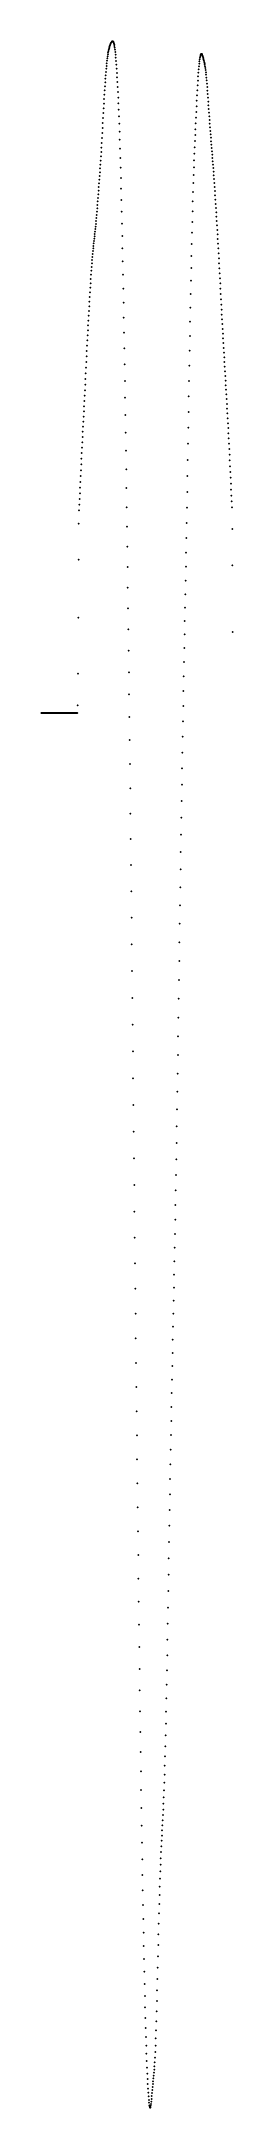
# Model space of a CAD drawing. Header units: metres. Extents: x 0 to 360, y -2615 to 1260.
import ezdxf

# ---------------------------------------------------------------- set-up
doc = ezdxf.new("R2010")
doc.units = ezdxf.units.M

msp = doc.modelspace()

# ---------------------------------------------------------------- linework, layer by layer
for p in [(126, 1240.9), (126.5, 1243.3), (127, 1245.5), (127.5, 1247.4), (128, 1249.2), (128.5, 1250.8), (129, 1252.3), (129.5, 1253.8), (130, 1255.1), (130.5, 1256.2), (131, 1257.2), (131.5, 1258), (132, 1258.7), (132.5, 1259.2), (133, 1259.5), (133.5, 1259.7), (134, 1259.7), (134.5, 1259.5), (135, 1258.9), (135.5, 1258.1), (136, 1257), (136.5, 1255.4), (137, 1253.4), (137.5, 1250.8), (138, 1247.6), (138.5, 1243.9), (121.5, 1202.3), (122, 1208.2), (122.5, 1213.6), (123, 1218.7), (123.5, 1223.4), (124, 1227.7), (124.5, 1231.6), (125, 1235.1), (125.5, 1238.2), (139, 1239.5), (139.5, 1234.5), (140, 1228.8), (140.5, 1222.6), (141, 1215.8), (141.5, 1208.4), (295, 1201.1), (295.5, 1207.5), (296, 1213.1), (296.5, 1218), (297, 1222.2), (297.5, 1225.8), (298, 1228.9), (298.5, 1231.4), (299, 1233.3), (299.5, 1234.8), (300, 1235.7), (300.5, 1236.1), (301, 1236.1), (301.5, 1235.7), (302, 1234.8), (302.5, 1233.6), (303, 1232.1), (303.5, 1230.5), (304, 1228.7), (304.5, 1226.8), (305, 1224.9), (305.5, 1222.8), (306, 1220.6), (306.5, 1218.3), (307, 1215.8), (307.5, 1213), (308, 1209.7), (308.5, 1206), (309, 1201.8), (119, 1167.7), (119.5, 1175.3), (120, 1182.6), (120.5, 1189.5), (121, 1196.1), (142, 1200.6), (142.5, 1192.3), (143, 1183.6), (143.5, 1174.4), (144, 1164.6), (293, 1168.1), (293.5, 1177.4), (294, 1186.1), (294.5, 1194), (309.5, 1197), (310, 1191.9), (310.5, 1186.3), (311, 1180.3), (311.5, 1174), (312, 1167.5), (116.5, 1125.1), (117, 1134.1), (117.5, 1143), (118, 1151.6), (118.5, 1159.8), (144.5, 1154.3), (145, 1143.3), (145.5, 1131.5), (291, 1127.3), (291.5, 1137.9), (292, 1148.2), (292.5, 1158.4), (312.5, 1160.7), (313, 1153.8), (313.5, 1146.8), (314, 1139.8), (314.5, 1132.8), (315, 1125.8), (114.5, 1087.6), (115, 1097), (115.5, 1106.4), (116, 1115.8), (146, 1118.8), (146.5, 1105.2), (147, 1090.6), (289.5, 1094.8), (290, 1105.8), (290.5, 1116.6), (315.5, 1118.9), (316, 1112), (316.5, 1105.2), (317, 1098.4), (317.5, 1091.8), (318, 1085.3), (112.5, 1052.1), (113, 1060.5), (113.5, 1069.2), (114, 1078.3), (147.5, 1075.1), (148, 1058.6), (287.5, 1049.2), (288, 1061.1), (288.5, 1072.6), (289, 1083.8), (318.5, 1078.8), (319, 1072.4), (319.5, 1066.1), (320, 1059.9), (320.5, 1053.7), (321, 1047.5), (110, 1014.1), (110.5, 1021.3), (111, 1028.6), (111.5, 1036.2), (112, 1044), (148.5, 1041.1), (149, 1022.7), (286, 1009.2), (286.5, 1023.5), (287, 1036.7), (321.5, 1041.2), (322, 1034.9), (322.5, 1028.4), (323, 1021.9), (323.5, 1015.2), (324, 1008.3), (107, 972.8), (107.5, 979.6), (108, 986.4), (108.5, 993.2), (109, 1000.1), (109.5, 1007), (149.5, 1003.4), (150, 983.2), (285, 977.2), (285.5, 993.8), (324.5, 1001.4), (325, 994.2), (325.5, 986.8), (326, 979.1), (326.5, 971.1), (104, 934), (104.5, 940.1), (105, 946.3), (105.5, 952.8), (106, 959.4), (106.5, 966), (150.5, 962.2), (151, 940.4), (284, 940.8), (284.5, 959.5), (327, 963), (327.5, 954.9), (328, 946.9), (328.5, 938.9), (329, 930.9), (100, 893.9), (100.5, 898.4), (101, 902.9), (101.5, 907.6), (102, 912.4), (102.5, 917.4), (103, 922.7), (103.5, 928.2), (151.5, 918), (152, 895), (283, 900.7), (283.5, 921.2), (329.5, 922.7), (330, 914.5), (330.5, 906.1), (331, 897.6), (96, 855.6), (96.5, 861.2), (97, 866.5), (97.5, 871.4), (98, 876.2), (98.5, 880.7), (99, 885.2), (99.5, 889.5), (152.5, 871.4), (282, 857.4), (282.5, 879.5), (331.5, 889), (332, 880.4), (332.5, 871.4), (333, 862.2), (333.5, 852.7), (93, 814.2), (93.5, 822), (94, 829.5), (94.5, 836.6), (95, 843.3), (95.5, 849.7), (153, 847.1), (153.5, 822), (281.5, 834.5), (334, 843.4), (334.5, 834.1), (335, 824.9), (335.5, 815.5), (91, 780.3), (91.5, 789), (92, 797.6), (92.5, 806), (154, 796.1), (280.5, 786.1), (281, 810.7), (336, 805.9), (336.5, 796), (337, 785.9), (337.5, 775.9), (88.5, 736.2), (89, 745.1), (89.5, 754), (90, 762.8), (90.5, 771.5), (154.5, 769.4), (155, 741.7), (280, 760.6), (338, 766.2), (338.5, 756.8), (339, 747.5), (339.5, 738.4), (86.5, 699.1), (87, 708.7), (87.5, 718), (88, 727.2), (155.5, 713.2), (279, 707.2), (279.5, 734.2), (340, 729.4), (340.5, 720.4), (341, 711.5), (341.5, 702.6), (85, 669), (85.5, 679.3), (86, 689.3), (156, 683.9), (278.5, 679.5), (342, 693.8), (342.5, 685), (343, 676.2), (343.5, 667.3), (83, 626.6), (83.5, 637.3), (84, 648), (84.5, 658.6), (156.5, 653.8), (157, 622.9), (277.5, 623), (278, 651.4), (344, 658.5), (344.5, 649.7), (345, 640.9), (345.5, 632.2), (346, 623.6), (81, 585.3), (81.5, 595.3), (82, 605.6), (82.5, 616), (157.5, 591.3), (277, 594.1), (346.5, 614.9), (347, 606.3), (347.5, 597.6), (348, 588.8), (79, 546.7), (79.5, 556.2), (80, 565.8), (80.5, 575.5), (158, 558.9), (276.5, 564.9), (348.5, 579.9), (349, 571), (349.5, 562), (350, 552.9), (350.5, 543.7), (77, 508), (77.5, 517.9), (78, 527.6), (78.5, 537.1), (158.5, 525.8), (275.5, 505.2), (276, 535.2), (351, 534.4), (351.5, 524.9), (352, 515.2), (352.5, 505.3), (75, 466.5), (75.5, 477.2), (76, 487.7), (76.5, 498), (159, 492), (275, 475), (353, 495.1), (353.5, 484.6), (354, 473.9), (73.5, 433.7), (74, 444.6), (74.5, 455.6), (159.5, 457.4), (274.5, 444.8), (354.5, 463.1), (355, 452.2), (355.5, 441.3), (356, 430.3), (71.5, 390.8), (72, 401.4), (72.5, 412.1), (73, 422.8), (160, 422.2), (274, 414.9), (356.5, 419.2), (357, 408.1), (357.5, 396.9), (70.5, 355.3), (71, 380.3), (160.5, 386.2), (161, 349.5), (273, 356.6), (273.5, 385.5), (358, 385.7), (161.5, 312), (272.5, 328.5), (358.5, 345.1), (70, 287.8), (162, 273.9), (271.5, 274.5), (272, 301.1), (359, 277), (162.5, 235.4), (271, 248.6), (163, 196.4), (270, 198), (270.5, 223.1), (69.5, 179.3), (163.5, 157), (269.5, 173), (164, 117.2), (268.5, 122.2), (269, 147.8), (359.5, 152.2), (268, 96), (69, 73.9), (164.5, 76.7), (267, 41.6), (267.5, 69.1), (2.5, 0), (3, 0), (3.5, 0), (4, 0), (5.5, 0), (6, 0), (7.5, 0), (8, 0), (8.5, 0), (10, 0), (10.5, 0), (11, 0), (12, 0), (12.5, 0), (13, 0), (14.5, 0), (15, 0), (15.5, 0), (17, 0), (17.5, 0), (18, 0), (18.5, 0), (19, 0), (20.5, 0), (21, 0), (22.5, 0), (23, 0), (23.5, 0), (24, 0), (24.5, 0), (26.5, 0), (27, 0), (27.5, 0), (28.5, 0), (29, 0), (29.5, 0), (31, 0), (31.5, 0), (32, 0), (32.5, 0), (33, 0), (33.5, 0), (35, 0), (35.5, 0), (36, 0), (36.5, 0), (37, 0), (37.5, 0), (39.5, 0), (40, 0), (40.5, 0), (41, 0), (43, 0), (43.5, 0), (44, 0), (44.5, 0), (46.5, 0), (47, 0), (48.5, 0), (49, 0), (49.5, 0), (51.5, 0), (52, 0), (52.5, 0), (54, 0), (54.5, 0), (56, 0), (56.5, 0), (57, 0), (59, 0), (59.5, 0), (60, 0), (61, 0), (61.5, 0), (63.5, 0), (64, 0), (64.5, 0), (65.5, 0), (66, 0), (66.5, 0), (68.5, 14.7), (165, 35.3), (266.5, 13.5), (0, 0), (0.5, 0), (1, 0), (1.5, 0), (2, 0), (4.5, 0), (5, 0), (6.5, 0), (7, 0), (9, 0), (9.5, 0), (11.5, 0), (13.5, 0), (14, 0), (16, 0), (16.5, 0), (19.5, 0), (20, 0), (21.5, 0), (22, 0), (25, 0), (25.5, 0), (26, 0), (28, 0), (30, 0), (30.5, 0), (34, 0), (34.5, 0), (38, 0), (38.5, 0), (39, 0), (41.5, 0), (42, 0), (42.5, 0), (45, 0), (45.5, 0), (46, 0), (47.5, 0), (48, 0), (50, 0), (50.5, 0), (51, 0), (53, 0), (53.5, 0), (55, 0), (55.5, 0), (57.5, 0), (58, 0), (58.5, 0), (60.5, 0), (62, 0), (62.5, 0), (63, 0), (65, 0), (67, 0), (67.5, 0), (68, 0), (165.5, -7), (266, -15.1), (166, -50.4), (265, -73.8), (265.5, -44.2), (166.5, -95.1), (264.5, -103.7), (167, -141.1), (264, -134.1), (167.5, -188.2), (263.5, -164.9), (262.5, -228), (263, -196.2), (168, -236), (262, -260.2), (168.5, -284.6), (261.5, -293.1), (169, -333.8), (261, -326.5), (169.5, -383.5), (260.5, -360.5), (260, -394.9), (170, -433.5), (259, -464.8), (259.5, -429.7), (170.5, -483.7), (258.5, -500.1), (171, -533.9), (258, -535.4), (257.5, -570.9), (171.5, -584.1), (257, -606.2), (172, -634.3), (256.5, -641.2), (172.5, -684.5), (256, -675.7), (173, -734.7), (255.5, -709.6), (254.5, -774.7), (255, -742.6), (173.5, -784.9), (254, -805.9), (174, -835), (253.5, -836.3), (174.5, -884.9), (253, -865.8), (252, -922.5), (252.5, -894.5), (175, -934.5), (251.5, -949.8), (175.5, -983.3), (250.5, -1002.2), (251, -976.3), (176, -1031.4), (250, -1027.6), (176.5, -1078.8), (249, -1077.3), (249.5, -1052.6), (248.5, -1101.8), (177, -1125.7), (247.5, -1150.6), (248, -1126.2), (177.5, -1172.2), (246.5, -1199.5), (247, -1175), (178, -1218.2), (246, -1224.3), (178.5, -1263.8), (245, -1275), (245.5, -1249.5), (179, -1309.1), (244.5, -1300.9), (179.5, -1354.2), (243.5, -1353.7), (244, -1327.1), (243, -1380.7), (180, -1399.3), (242.5, -1408.2), (180.5, -1444.4), (241.5, -1464.9), (242, -1436.3), (181, -1489.4), (241, -1494.1), (181.5, -1534.2), (240.5, -1523.8), (182, -1578.7), (239.5, -1584.6), (240, -1554), (182.5, -1622.7), (239, -1615.4), (238.5, -1646.2), (183, -1666.2), (238, -1677), (183.5, -1709), (237, -1737.4), (237.5, -1707.4), (184, -1751.1), (236.5, -1766.6), (184.5, -1792.2), (236, -1794.8), (185, -1832.4), (235, -1847.5), (235.5, -1821.8), (185.5, -1871.8), (234, -1895), (234.5, -1872), (186, -1910.2), (233, -1937), (233.5, -1916.7), (186.5, -1947.6), (232, -1973.7), (232.5, -1956), (187, -1983.9), (231, -2005.4), (231.5, -1990.1), (187.5, -2019.1), (188, -2053.2), (229.5, -2044.7), (230, -2032.6), (230.5, -2019.5), (188.5, -2086.2), (227.5, -2085.6), (228, -2076.1), (228.5, -2066.3), (229, -2055.9), (189, -2118.1), (225.5, -2124.7), (226, -2114.4), (226.5, -2104.5), (227, -2095), (189.5, -2149), (224, -2159.1), (224.5, -2147), (225, -2135.5), (190, -2178.7), (190.5, -2207.3), (222.5, -2200.1), (223, -2185.5), (223.5, -2171.9), (191, -2234.7), (221.5, -2232.6), (222, -2215.8), (191.5, -2261.1), (220.5, -2269.6), (221, -2250.6), (192, -2286.7), (192.5, -2311.7), (219.5, -2310), (220, -2289.5), (193, -2336.1), (193.5, -2359.9), (218.5, -2352.3), (219, -2331.1), (194, -2383.1), (217.5, -2394.5), (218, -2373.6), (194.5, -2405.3), (195, -2426.5), (216.5, -2434.3), (217, -2414.8), (195.5, -2446.5), (196, -2465.1), (215.5, -2469.5), (216, -2452.6), (196.5, -2482.5), (197, -2498.7), (197.5, -2513.6), (214, -2510.4), (214.5, -2498.4), (215, -2484.8), (198, -2527.3), (198.5, -2539.8), (199, -2551.1), (211, -2554.6), (211.5, -2549.2), (212, -2543.5), (212.5, -2537.2), (213, -2529.7), (213.5, -2520.8), (199.5, -2561.3), (200, -2570.6), (200.5, -2579), (201, -2586.7), (201.5, -2593.8), (207.5, -2593), (208, -2587.3), (208.5, -2581.7), (209, -2576.1), (209.5, -2570.7), (210, -2565.3), (210.5, -2559.9), (202, -2600.2), (202.5, -2605.7), (203, -2610.1), (203.5, -2613.2), (204, -2614.7), (204.5, -2614.8), (205, -2613.6), (205.5, -2611.2), (206, -2607.8), (206.5, -2603.5), (207, -2598.4)]:
    msp.add_point(p)

doc.saveas('drawing.dxf')
